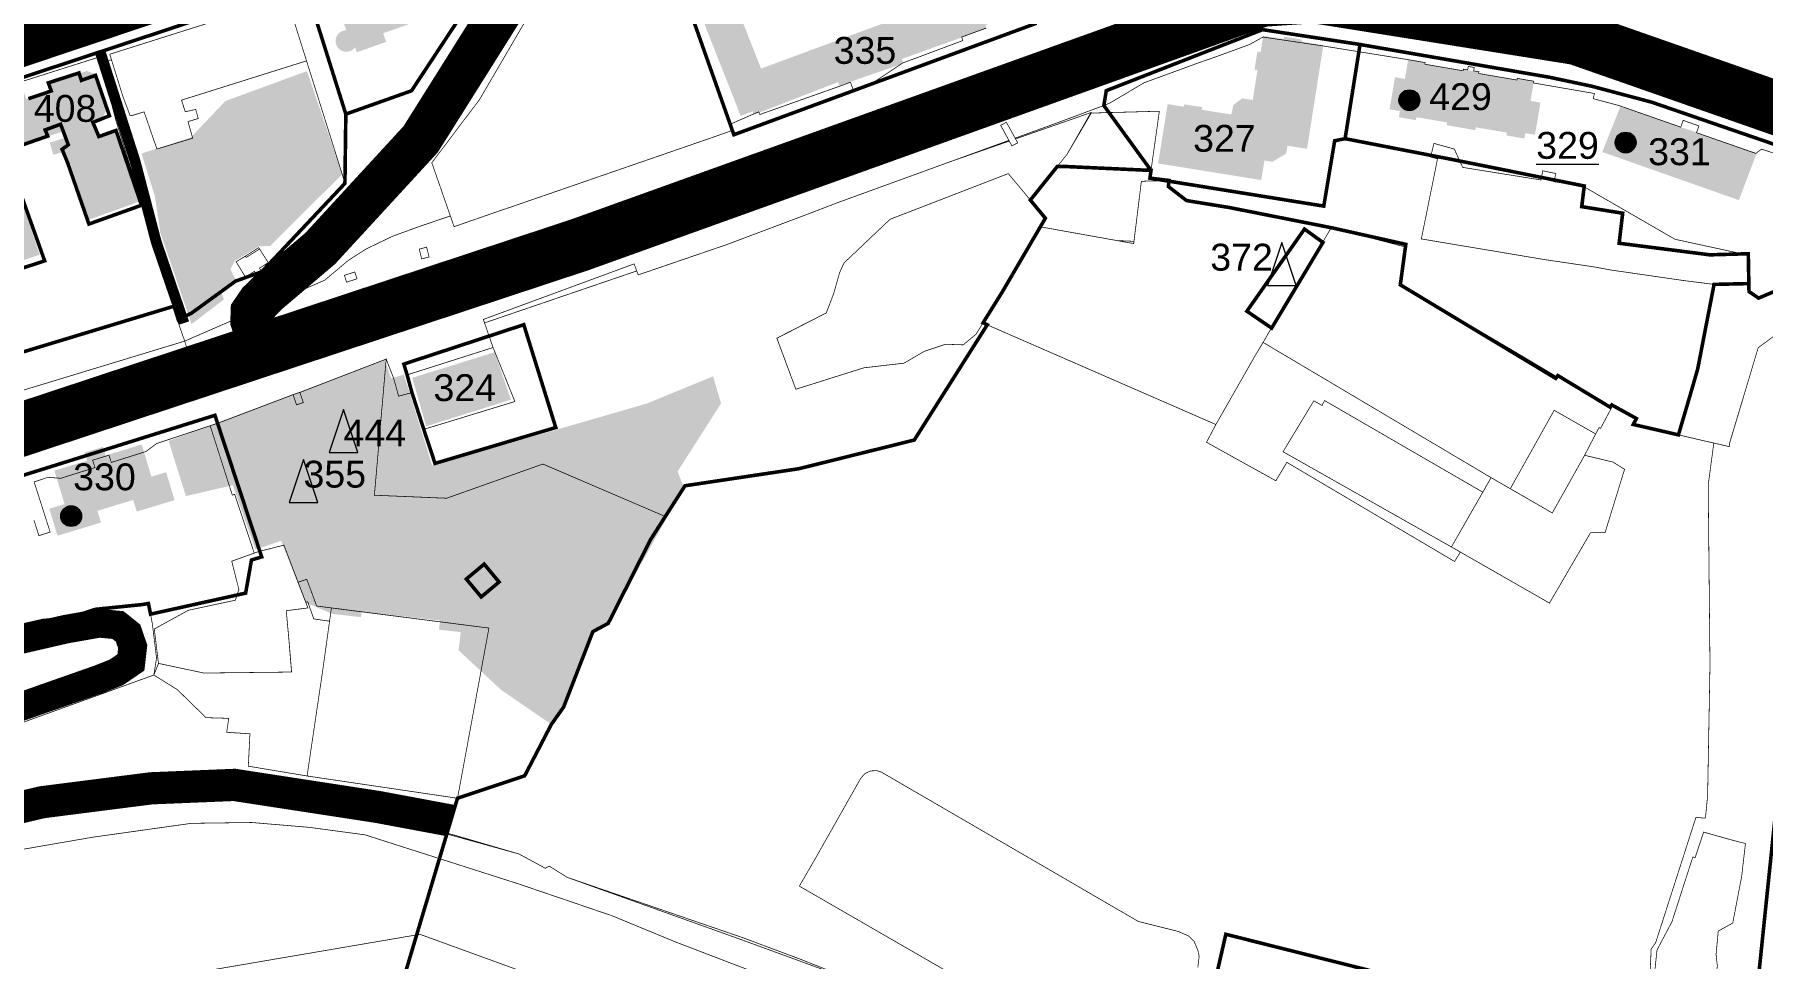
# Model space of a CAD drawing. Header units: millimetres. Extents: x 21689 to 31331, y 37531 to 43751.
# Drawn here: x 27575.8 to 28058.3, y 42110.8 to 42368.8 of the extents above; entities that cross this region are included whole.
import ezdxf

# ---------------------------------------------------------------- set-up
doc = ezdxf.new("R2010")
doc.units = ezdxf.units.MM
doc.linetypes.add('g5_084', pattern=[0.4, 0.2, -0.2])
doc.layers.add('0.1 ОКН', color=1, linetype='Continuous', lineweight=9, transparency=0.4)
doc.layers.add('00 Дороги', color=252, linetype='Continuous', lineweight=9, transparency=0.2)
doc.layers.add('0.16.3 - пешеходные пути', color=40, linetype='boundary')
for name, color, linetype, lineweight in [('00 границы ОКН', 1, 'Continuous', 40), ('00 номер ОКН', 7, 'Continuous', 15), ('00 Разраб границы', 5, 'g5_084', 50), ('CONTUR', 150, 'Continuous', 9)]:
    doc.layers.add(name, color=color, linetype=linetype, lineweight=lineweight)
doc.layers.add('00 Парки и скверы', color=114, linetype='Continuous', lineweight=9, true_color=0x00a945, transparency=0.5)
doc.styles.get("Standard").update_dxf_attribs({"font": 'arial.ttf'})
doc.linetypes.add('boundary', pattern='A,7,-3,[1,bnd.shx,S=1,R=0,X=0,Y=0],-3,3', length=16)

# ---------------------------------------------------------------- blocks, each defined once
blk = doc.blocks.new('участки все')
at = {"layer": 'CONTUR', "const_width": 0.2}
for points in [[(4896.35, 4462.19), (4868.14, 4472.99), (4850.26, 4480.37), (4824.25, 4489.23), (4781.35, 4502.94), (4765.83, 4505.03), (4749.7, 4506.39), (4732.89, 4506.16), (4727, 4505.33), (4722.75, 4504.74), (4705.37, 4502.29), (4669.61, 4496.1), (4613.92, 4477.94), (4501.71, 4453.39)], [(4501.97, 4462.2), (4614.12, 4488.99), (4630.57, 4493.63), (4637.67, 4496.09), (4639.28, 4492.11), (4665.86, 4501.19), (4689.29, 4507.72), (4710.18, 4511.1), (4736.76, 4513.63), (4756.81, 4512.58), (4782.34, 4508.15), (4805.34, 4502.87), (4824.33, 4497.6), (4831.72, 4493.6), (4832.78, 4494.22), (4837.83, 4491.06), (4886.78, 4473.54), (4911.29, 4464.57)], [(4798.63, 4751.82), (4606.93, 4688.37)], [(5191.16, 4687.78), (5171.3, 4694.46), (5169.71, 4693.24), (5153.15, 4699.04), (5153.81, 4700.93), (5149.4, 4702.48), (5148.74, 4700.59), (5131.47, 4706.63), (5124.28, 4708.54), (5124.65, 4709.99), (5107.63, 4712.92), (5107.7, 4713.41), (5103.07, 4714.21), (5102.98, 4713.75), (5092.29, 4715.58), (5092.36, 4716.05), (5090.91, 4716.3), (5091.07, 4717.25), (5089.42, 4717.54), (5089.25, 4716.59), (5088.05, 4716.79), (5087.96, 4716.33), (5077.31, 4718.16), (5077.38, 4718.62), (5072.78, 4719.41), (5061.73, 4721.19), (5048.67, 4723.3), (5032.08, 4725.75), (5028.26, 4723.64), (5018.62, 4720.12), (5014.45, 4718.68), (4998.87, 4712.98), (4989.43, 4707.38), (4987.65, 4706.63), (4972.96, 4701.17), (4962.88, 4697.52), (4960.44, 4701.95), (4958.83, 4701.11), (4961.13, 4696.89), (4912.85, 4679.33), (4905.22, 4676.39), (4882.27, 4667.76), (4857.63, 4659.33), (4856.49, 4662.4), (4814.39, 4646.89), (4817.1, 4639.04), (4793.11, 4631.4), (4794.45, 4626.46), (4790.73, 4625.45), (4789.37, 4630.36), (4787.26, 4635.81), (4763.18, 4626.52), (4761.28, 4625.9), (4742.7, 4618.83), (4739.61, 4617.7), (4723.1, 4612.2), (4720.14, 4609.98), (4710.5, 4606.95), (4709.86, 4608.99), (4705.3, 4607.57), (4705.95, 4605.52), (4696.39, 4602.52), (4692.75, 4602.78), (4688.96, 4601.5), (4693.43, 4587.5), (4690.28, 4586.49), (4688.93, 4590.78)], [(4681.98, 4618.23), (4733.04, 4634.4), (4731, 4640.83), (4770.13, 4657.86), (4776.66, 4663.36), (4781.58, 4666.52), (4788.97, 4670.09), (4796.38, 4672.8), (4805.18, 4675.79), (4806.22, 4672.79), (4819.77, 4677.51), (4820.58, 4677.76), (4877.86, 4697.54), (4883.92, 4699.68), (4883.32, 4701.4), (4890.38, 4704.5), (4891.3, 4704.86), (4891.59, 4704.12), (4913.94, 4712.04), (4916.89, 4713.13), (4917.75, 4710.78), (4922.52, 4712.54), (4931.52, 4718.53), (4936, 4720.18), (4948.29, 4724.79), (4947.94, 4725.74), (4954.77, 4728.26)], [(4954.77, 4728.26), (4947.94, 4725.74), (4948.29, 4724.79), (4936, 4720.18), (4931.52, 4718.53), (4922.52, 4712.54), (4917.75, 4710.78), (4916.89, 4713.13), (4913.94, 4712.04), (4891.59, 4704.12), (4891.3, 4704.86), (4890.38, 4704.5), (4883.31, 4701.4), (4881.43, 4706.76), (4868.96, 4743.34)], [(5179.03, 4645.36), (5170.37, 4639), (5162.41, 4612.44), (5162.26, 4611.37), (5157.97, 4612.36), (5156.4, 4600.62), (5156.9, 4550.46), (5156.24, 4513.9), (5155.63, 4507.61), (5152.97, 4507.81), (5141.73, 4472.82), (5140.47, 4471), (5139.32, 4444.66)], [(5141.05, 4460.73), (5142.1, 4470.74), (5146.3, 4478.73), (5152.11, 4496.77), (5152.75, 4496.56), (5155.13, 4503.71), (5160.07, 4502.31), (5164.34, 4501.13), (5166.8, 4500.52), (5165.73, 4491.23), (5163.25, 4478.3), (5159.21, 4476.07), (5158.6, 4469.55), (5158.79, 4467.75)], [(4688.89, 4509.06), (4709.77, 4512.3), (4737.11, 4514.45), (4756.96, 4513.05), (4782.2, 4508.57), (4805.51, 4503.09), (4824.33, 4497.6), (4831.72, 4493.6), (4832.78, 4494.22), (4837.83, 4491.06), (4886.61, 4474.3), (4902.41, 4468.4), (4931.3, 4456.99)], [(5139.32, 4444.66), (5140.47, 4471), (5141.73, 4472.82), (5152.97, 4507.81), (5155.63, 4507.61), (5156.24, 4513.9), (5156.9, 4550.46), (5156.4, 4600.62), (5157.97, 4612.36), (5135.49, 4617.56), (5136.36, 4619.22), (5129.47, 4623.01), (5129.06, 4622.47), (5129.44, 4622.26), (5126.36, 4616.47), (5125.94, 4616.7), (5124.98, 4614.91), (5121.89, 4608.94), (5129.8, 4607.06), (5133.05, 4605.03), (5127.6, 4587.34), (5123.54, 4587.32), (5112.08, 4567.67), (5087.2, 4581.91), (5085.58, 4579.28), (5038.75, 4606.97), (5035.67, 4601.84), (5016.31, 4612.57), (5017.32, 4614.48), (5018.93, 4617.54), (4961.46, 4642.6), (4955.09, 4645.38), (4934.71, 4613.2), (4902.52, 4605.2), (4902.52, 4605.2), (4870.69, 4600.43), (4861.09, 4585.42), (4849.27, 4562.01), (4844.97, 4559.69), (4836.81, 4538.62), (4833.38, 4533.79), (4825.92, 4519.42), (4807.18, 4513.16), (4764.98, 4519.41), (4755.61, 4520.97), (4748.76, 4522.11), (4749.22, 4531.17), (4742.73, 4531.58), (4743.11, 4534.25), (4743.28, 4535.48), (4736.96, 4535.67), (4728.94, 4543.49), (4722.39, 4547.58), (4677.5, 4531.33)], [(4677.26, 4559.57), (4691.3, 4562.76), (4698.48, 4563.48), (4706.09, 4565.93), (4719.11, 4567.25), (4720.88, 4567.55), (4721.47, 4564.59), (4721.96, 4561.9), (4721.96, 4561.9), (4723.14, 4552.29), (4722.39, 4547.58), (4677.5, 4531.33)], [(4959.81, 4455.61), (4902.63, 4488.62), (4907.28, 4496.66), (4919.78, 4518.75), (4920.95, 4520.07), (4920.95, 4520.07), (4922.54, 4520.8), (4924.31, 4520.86), (4925.48, 4520.49), (4942.64, 4510.52), (4955.7, 4502.93), (4974.24, 4492.16), (4988.15, 4484.06), (4997.31, 4478.74), (5001.29, 4477.75), (5008.34, 4475.99), (5011.36, 4474.68), (5012.9, 4473.1), (5013.94, 4470.59), (5014.27, 4469.03), (5013.89, 4465.95)], [(4959.81, 4455.61), (4902.63, 4488.62), (4907.28, 4496.66), (4919.78, 4518.75), (4920.95, 4520.07), (4920.95, 4520.07), (4922.54, 4520.8), (4924.31, 4520.86), (4925.48, 4520.49), (4942.64, 4510.52), (4955.7, 4502.93), (4974.24, 4492.16), (4988.15, 4484.06), (4997.31, 4478.74), (5001.29, 4477.75), (5008.34, 4475.99), (5011.36, 4474.68), (5012.9, 4473.1), (5013.94, 4470.59), (5014.27, 4469.03), (5013.89, 4465.95)], [(4384.48, 4423.48), (4591.43, 4468.42), (4591.33, 4469.06), (4611.38, 4473.96), (4635.36, 4483.44), (4669.61, 4496.1), (4705.37, 4502.29), (4732.89, 4506.16), (4749.7, 4506.39), (4765.83, 4505.03), (4781.35, 4502.94), (4824.25, 4489.23), (4850.26, 4480.37), (4868.14, 4472.99), (4896.35, 4462.19)], [(5097, 4366.02), (4796.69, 4475.16), (4386.91, 4405.08)], [(5097, 4366.02), (4796.69, 4475.16), (4386.91, 4405.08)]]:
    blk.add_lwpolyline(points, dxfattribs=at)
for points in [[(4800, 4690.66), (4813.32, 4708.29), (4835.05, 4745.51), (4838.02, 4737.01), (4847.47, 4740.34), (4844.49, 4748.82), (4858.5, 4753.93), (4863.31, 4741.97), (4868.95, 4743.33), (4881.43, 4706.75), (4883.92, 4699.68), (4877.86, 4697.54), (4820.58, 4677.76), (4819.77, 4677.51), (4806.22, 4672.79), (4800, 4690.66)], [(4710.09, 4720.95), (4759.51, 4736.59), (4765.02, 4719.1), (4730.14, 4708.14), (4731.14, 4704.88), (4734.07, 4705.53), (4734.78, 4703), (4731.92, 4702.14), (4733.23, 4697.5), (4723.24, 4694.48), (4719.66, 4704.86), (4716.82, 4703.98), (4715.77, 4703.78), (4713.76, 4709.12), (4710.55, 4719.42), (4710.09, 4720.95)], [(4606.93, 4688.37), (4706.61, 4720.01), (4707.06, 4718.44), (4710.34, 4707.98), (4711.86, 4702.22), (4728.03, 4650.6), (4727.64, 4650.48), (4676.88, 4635.08), (4676.29, 4636.88), (4670.21, 4651.98), (4667.34, 4660.82), (4647.01, 4654.57), (4646.74, 4655.23), (4643.11, 4653.79), (4642.71, 4654.88), (4635.31, 4674.1), (4613.23, 4667.24), (4606.93, 4688.37)], [(4745.35, 4662.98), (4747.92, 4664.55), (4751.66, 4666.94), (4751.91, 4666.56), (4754.32, 4662.76), (4756.33, 4664.66), (4757.32, 4665.62), (4766.29, 4674.86), (4775.75, 4684.89), (4774.71, 4688.31), (4765.02, 4719.1), (4730.11, 4708.13), (4731.14, 4704.88), (4734.07, 4705.53), (4734.78, 4703), (4731.92, 4702.14), (4732.75, 4699.22), (4733.23, 4697.5), (4723.24, 4694.48), (4722.65, 4696.18), (4719.66, 4704.86), (4716.82, 4703.98), (4715.77, 4703.78), (4713.76, 4709.12), (4710.55, 4719.42), (4707.06, 4718.44), (4710.34, 4707.98), (4711.86, 4702.22), (4729.19, 4646.9), (4732.82, 4648.59), (4745.22, 4657.59), (4747.97, 4658.72), (4745.35, 4662.98)], [(4804.15, 4596.95), (4831.01, 4606.5), (4865.2, 4591.84), (4870.69, 4600.43), (4902.52, 4605.2), (4934.71, 4613.2), (4953.02, 4642.11), (4955.09, 4645.38), (4953.94, 4645.96), (4951.97, 4642.78), (4948.37, 4639.78), (4943.48, 4639.96), (4937.45, 4637.94), (4931.87, 4634.68), (4920.62, 4633.37), (4901.65, 4627.39), (4896.34, 4641.62), (4910.15, 4648.71), (4912.23, 4654.15), (4913.86, 4659.95), (4915.1, 4662.66), (4927.95, 4674.85), (4960.97, 4687.62), (4967.13, 4680.23), (4974.64, 4689.58), (4977.39, 4693.02), (4984.02, 4704.65), (4973.89, 4701.11), (4963, 4697.31), (4963.6, 4696.21), (4961.98, 4695.35), (4961.24, 4696.7), (4945.41, 4691.17), (4912.85, 4679.33), (4905.22, 4676.39), (4882.27, 4667.76), (4857.63, 4659.33), (4857.22, 4660.43), (4814.72, 4645.92), (4817.1, 4639.04), (4823.2, 4623.96), (4797.76, 4616.19), (4794.45, 4626.46), (4790.73, 4625.45), (4789.37, 4630.36), (4787.26, 4635.81), (4783.97, 4597.79), (4804.15, 4596.95)], [(4984.14, 4704.52), (4988.8, 4704.65), (4992.63, 4704.75), (5003.15, 4705.04), (5000.92, 4689.2), (5000.82, 4688.5), (4996.69, 4688.69), (4995.35, 4688.75), (4977.5, 4689.57), (4974.64, 4689.58), (4977.39, 4693.02), (4984.14, 4704.52)], [(4958.83, 4701.11), (4960.44, 4701.95), (4963.6, 4696.21), (4961.98, 4695.35), (4958.83, 4701.11)], [(5077.5, 4675.27), (5076.3, 4669.37), (5111.16, 4663.53), (5124.16, 4661.62), (5129.22, 4660.69), (5149.66, 4657.73), (5158.05, 4656.67), (5167.75, 4656.9), (5167.65, 4664.82), (5147.14, 4669.27), (5121.46, 4684.1), (5113.31, 4685.36), (5113.86, 4687.63), (5110.21, 4688.4), (5109.71, 4685.84), (5087.84, 4689.35), (5085.5, 4694.48), (5079.82, 4696.05), (5078.89, 4692.26), (5080.82, 4691.75), (5077.5, 4675.27)], [(4974.64, 4689.58), (4977.5, 4689.57), (4995.35, 4688.75), (4996.69, 4688.69), (5000.82, 4688.5), (5000.52, 4686.35), (5005.83, 4685.7), (4998.13, 4685.47), (4996.06, 4668.7), (4991.32, 4668.91), (4969.92, 4672.75), (4971.33, 4675.17), (4967.13, 4680.23), (4971.89, 4686.15), (4974.64, 4689.58)], [(4901.65, 4627.39), (4920.62, 4633.37), (4931.87, 4634.68), (4937.45, 4637.94), (4943.48, 4639.96), (4948.37, 4639.78), (4951.97, 4642.78), (4953.94, 4645.96), (4959.39, 4654.72), (4968.47, 4670.28), (4969.92, 4672.75), (4971.33, 4675.17), (4967.13, 4680.23), (4960.97, 4687.62), (4927.95, 4674.85), (4915.1, 4662.66), (4913.86, 4659.95), (4912.23, 4654.15), (4910.15, 4648.71), (4896.34, 4641.66), (4901.65, 4627.39)], [(4953.94, 4645.96), (4955.09, 4645.38), (4961.46, 4642.6), (5018.93, 4617.54), (5029.99, 4636.94), (5032.11, 4640.47), (5034.55, 4644.69), (5051.16, 4672.5), (5022.63, 4678.16), (5010.74, 4680.08), (5005.68, 4683.99), (5005.83, 4685.7), (4998.13, 4685.47), (4995.99, 4668.07), (4969.92, 4672.75), (4968.47, 4670.28), (4959.39, 4654.72), (4953.94, 4645.96)], [(5158.05, 4656.67), (5167.75, 4656.9), (5167.8, 4654.66), (5170.48, 4652.85), (5175.21, 4654.83), (5204.09, 4676.89), (5214.13, 4674.49), (5218.18, 4672.73), (5215.89, 4671.23), (5198.55, 4659.46), (5179.03, 4645.36), (5170.37, 4639), (5162.4, 4612.44), (5162.26, 4611.37), (5157.97, 4612.36), (5148.09, 4614.65), (5151.31, 4625.58), (5153.45, 4632.98), (5158.05, 4656.67)], [(5051.16, 4672.5), (5034.55, 4644.69), (5032.11, 4640.47), (5095.78, 4602.7), (5101.14, 4599.61), (5113.39, 4621.51), (5124.98, 4614.91), (5125.94, 4616.7), (5126.36, 4616.47), (5129.44, 4622.26), (5129.06, 4622.47), (5126.71, 4623.77), (5113.85, 4631.06), (5101, 4638.72), (5070.46, 4656.7), (5071.87, 4667.13), (5051.16, 4672.5)], [(4745.35, 4662.98), (4747.92, 4664.55), (4748.17, 4664.19), (4751.91, 4666.56), (4754.32, 4662.76), (4751.88, 4661.21), (4752.5, 4660.19), (4751.11, 4659.32), (4750.48, 4660.32), (4747.97, 4658.72), (4745.35, 4662.98)], [(4796.49, 4666.51), (4798.54, 4667.07), (4798.77, 4666.18), (4799.02, 4665.21), (4799.25, 4664.35), (4797.18, 4663.79), (4796.96, 4664.65), (4796.71, 4665.62), (4796.49, 4666.51)], [(4796.49, 4666.51), (4798.54, 4667.07), (4798.77, 4666.18), (4799.02, 4665.21), (4799.25, 4664.35), (4797.18, 4663.79), (4796.96, 4664.65), (4796.71, 4665.62), (4796.49, 4666.51)], [(4779.11, 4658.24), (4776.2, 4657.3), (4775.6, 4659.21), (4778.5, 4660.14), (4779.11, 4658.24)], [(4775.6, 4659.21), (4778.5, 4660.14), (4779.11, 4658.24), (4776.2, 4657.3), (4775.6, 4659.21)], [(4679.92, 4625.3), (4679.74, 4625.89), (4676.88, 4635.08), (4727.64, 4650.48), (4731, 4640.83), (4679.92, 4625.3)], [(4731, 4640.83), (4733.04, 4634.4), (4681.98, 4618.23), (4679.92, 4625.3), (4731, 4640.83)], [(5018.93, 4617.54), (5029.99, 4636.94), (5032.11, 4640.47), (5095.78, 4602.7), (5093.47, 4598.64), (5049.28, 4624.23), (5048.57, 4622.86), (5046.28, 4624.16), (5037.69, 4609.94), (5084.7, 4583.34), (5087.2, 4581.92), (5085.58, 4579.28), (5038.75, 4606.97), (5035.67, 4601.84), (5016.31, 4612.57), (5017.32, 4614.48), (5018.93, 4617.54)], [(4761.28, 4625.89), (4742.7, 4618.83), (4739.61, 4617.7), (4738.11, 4617.2), (4744.29, 4597.83), (4744.96, 4598.04), (4750.41, 4581.62), (4751.47, 4582.01), (4758.7, 4583.85), (4762.66, 4573.51), (4765.08, 4574.32), (4767.85, 4566.85), (4815.95, 4560.69), (4807.18, 4513.16), (4825.92, 4519.42), (4833.38, 4533.79), (4836.81, 4538.62), (4844.97, 4559.69), (4849.27, 4562.01), (4861.09, 4585.42), (4865.2, 4591.84), (4831.01, 4606.5), (4804.15, 4596.95), (4783.97, 4597.79), (4787.26, 4635.81), (4763.18, 4626.51), (4764.11, 4623.66), (4762.21, 4623.04), (4761.28, 4625.89)], [(4761.28, 4625.9), (4763.18, 4626.52), (4764.11, 4623.66), (4762.21, 4623.04), (4761.28, 4625.9)], [(5037.69, 4609.94), (5046.28, 4624.16), (5048.57, 4622.86), (5049.28, 4624.23), (5093.47, 4598.64), (5084.7, 4583.34), (5037.69, 4609.94)], [(5121.89, 4608.94), (5112.87, 4592.84), (5101.14, 4599.61), (5113.39, 4621.51), (5124.98, 4614.91), (5121.89, 4608.94)], [(5084.7, 4583.34), (5095.78, 4602.7), (5112.87, 4592.84), (5121.89, 4608.94), (5129.8, 4607.06), (5133.05, 4605.03), (5127.6, 4587.34), (5123.54, 4587.32), (5112.08, 4567.67), (5084.7, 4583.34)], [(4760.06, 4557.78), (4760.84, 4548.41), (4736.36, 4548.13), (4723.68, 4550.82), (4722.51, 4560.43), (4731.99, 4565.65), (4745.15, 4568.47), (4746.12, 4571.5), (4744.14, 4579.36), (4751.47, 4582.01), (4758.7, 4583.85), (4765.4, 4566.31), (4759.36, 4565.54), (4760.06, 4557.78)], [(4762.66, 4573.51), (4764.8, 4567.9), (4765.36, 4568.01), (4767.05, 4563.25), (4771.45, 4562.61), (4771.97, 4566.31), (4767.85, 4566.85), (4765.08, 4574.32), (4762.66, 4573.51)], [(4764.8, 4567.9), (4765.35, 4568.01), (4767.05, 4563.25), (4771.45, 4562.61), (4769.6, 4549.31), (4765.17, 4519.38), (4764.98, 4519.41), (4755.61, 4520.97), (4748.76, 4522.11), (4749.22, 4531.17), (4742.73, 4531.58), (4743.11, 4534.25), (4743.28, 4535.48), (4736.96, 4535.67), (4728.95, 4543.49), (4722.39, 4547.58), (4723.68, 4550.82), (4736.36, 4548.13), (4760.85, 4548.41), (4760.07, 4557.78), (4759.36, 4565.54), (4765.4, 4566.31), (4764.8, 4567.9)], [(4771.45, 4562.61), (4771.97, 4566.31), (4815.95, 4560.69), (4807.18, 4513.16), (4765.17, 4519.38), (4769.6, 4549.31), (4771.45, 4562.61)], [(5155.13, 4503.71), (5160.07, 4502.31), (5164.34, 4501.13), (5166.8, 4500.52), (5165.73, 4491.23), (5163.25, 4478.3), (5159.21, 4476.07), (5158.6, 4469.55), (5158.79, 4467.75), (5158.95, 4466.49), (5157.38, 4446.15), (5148.71, 4440.89), (5147.02, 4441.03), (5142.17, 4441.35), (5138.92, 4441.59), (5139.32, 4444.48), (5139.32, 4444.66), (5141.05, 4460.73), (5142.1, 4470.74), (5146.3, 4478.73), (5152.11, 4496.77), (5152.75, 4496.56), (5155.13, 4503.71)]]:
    blk.add_lwpolyline(points, close=True, dxfattribs=at)

msp = doc.modelspace()

# ---------------------------------------------------------------- hatches: boundary and pattern name
at = {"layer": '0.1 ОКН', "transparency": 33554585}
h = msp.add_hatch(color=1, dxfattribs=at)
h.dxf.hatch_style = 1
h.paths.add_polyline_path([(27813.68, 42372.25), (27813.22, 42373.92), (27817.14, 42375.19), (27817.61, 42373.76), (27832.52, 42379.18), (27827.16, 42392.92), (27825.49, 42392.27), (27824.32, 42395.51), (27825.77, 42396.04), (27823.28, 42402.21), (27833.44, 42406.19), (27842.51, 42382.92), (27844.74, 42377.42), (27844, 42377.16), (27845.56, 42373.05), (27841.34, 42371.49), (27841.72, 42370.5), (27818, 42362.02), (27818.41, 42360.76), (27800.59, 42354.54), (27800.2, 42355.54), (27776.65, 42346.41), (27776.29, 42347.36), (27773, 42346.08), (27758.93, 42381.78), (27768.82, 42385.21), (27772.06, 42376.43), (27773.35, 42376.77), (27774.63, 42373.5), (27773.3, 42372.98), (27778.68, 42359.31)])
h = msp.add_hatch(color=1, dxfattribs=at)
h.dxf.hatch_style = 1
edge = h.paths.add_edge_path()
edge.add_line((27660.19, 42377.56), (27662.87, 42370))
edge.add_arc((27662.89, 42367), 3, 90.3908, 324.3183)
edge.add_line((27665.33, 42365.26), (27665.82, 42363.86))
edge.add_line((27665.82, 42363.86), (27670.21, 42365.41))
edge.add_line((27670.21, 42365.41), (27674, 42366.76))
edge.add_line((27674, 42366.76), (27673.15, 42369.16))
edge.add_line((27673.15, 42369.16), (27687.73, 42374.34))
edge.add_line((27687.73, 42374.34), (27683.63, 42385.88))
edge.add_line((27683.63, 42385.88), (27660.19, 42377.56))
h = msp.add_hatch(color=1, dxfattribs=at)
h.dxf.hatch_style = 1
h.paths.add_polyline_path([(27915.98, 42350.54), (27917.29, 42358.89), (27916.48, 42359.02), (27917.27, 42364.06), (27918.17, 42363.92), (27918.88, 42368.46), (27924.61, 42367.57), (27924.71, 42368.23), (27929.68, 42367.43), (27929.58, 42366.79), (27935.68, 42365.83), (27931.14, 42336.89), (27925.68, 42337.75), (27925.34, 42335.61), (27921.51, 42333.27), (27919.24, 42333.63), (27918.36, 42328.17), (27889.55, 42332.81), (27892.22, 42349.39), (27896.77, 42348.65), (27896.88, 42349.32), (27901.85, 42348.52), (27901.73, 42347.81), (27910.01, 42346.48), (27910.54, 42349.12), (27913, 42351)])
h = msp.add_hatch(color=1, dxfattribs=at)
h.dxf.hatch_style = 1
h.paths.add_polyline_path([(27959.38, 42361.82), (27964.17, 42361.01), (27964.08, 42360.48), (27974.71, 42358.67), (27974.78, 42359.1), (27979.02, 42358.38), (27978.94, 42357.95), (27989.64, 42356.12), (27989.72, 42356.55), (27994.48, 42355.74), (27993.55, 42350.27), (27996.32, 42349.8), (27994.78, 42340.81), (27992.08, 42341.27), (27991.82, 42339.78), (27986.8, 42340.64), (27986.93, 42341.42), (27978.27, 42342.9), (27978.13, 42342.12), (27970.14, 42343.48), (27970.26, 42344.27), (27961.68, 42345.73), (27961.54, 42344.9), (27956.78, 42345.71), (27957.08, 42347.44), (27954.18, 42347.93), (27955.71, 42356.89), (27958.46, 42356.42)])
h = msp.add_hatch(color=222, dxfattribs=at)
h.dxf.hatch_style = 1
h.paths.add_polyline_path([(27531.41, 42325.79), (27540.06, 42301.25), (27533.22, 42299.03), (27533.68, 42297.63), (27529.79, 42296.37), (27521.16, 42321.16), (27520.5, 42320.94), (27521.72, 42317.1), (27500.79, 42309.4), (27495.2, 42326.93), (27549.07, 42344.73), (27548.27, 42347.13), (27552.91, 42348.68), (27553.69, 42346.35), (27558.46, 42347.94), (27572.64, 42353.49), (27573.46, 42350.77), (27580.17, 42352.88), (27579.17, 42355.78), (27587.69, 42358.4), (27587.75, 42357.78), (27590.44, 42358.63), (27593.13, 42357.62), (27593.38, 42356.84), (27596.21, 42348.1), (27594.62, 42345.41), (27592.16, 42344.62), (27593.69, 42339.9), (27598.67, 42341.51), (27605.08, 42322.16), (27590.39, 42316.86), (27589.36, 42319.97), (27589.96, 42320.2), (27585.83, 42332.67), (27585.33, 42332.48), (27584.06, 42336.07), (27581.04, 42335.25), (27580.1, 42338.64), (27584.57, 42340.03), (27584.08, 42341.83), (27564.04, 42335.46), (27564.41, 42334.36), (27567.86, 42335.51), (27577.27, 42307.33), (27556.45, 42300.42), (27547.04, 42328.48), (27548.98, 42329.13), (27548.22, 42331.4)])
at = {"layer": '0.1 ОКН', "transparency": 33554687}
h = msp.add_hatch(color=2, dxfattribs=at)
h.dxf.hatch_style = 1
edge = h.paths.add_edge_path()
edge.add_arc((27959.71, 42350.46), 2.91, 0, 360)
at = {"layer": '0.1 ОКН', "transparency": 33554585}
h = msp.add_hatch(color=1, dxfattribs=at)
h.dxf.hatch_style = 1
h.paths.add_polyline_path([(28013.57, 42336.01), (28051.73, 42322.56), (28056.69, 42335.74), (28018.63, 42348.73)])
at = {"layer": '0.1 ОКН', "transparency": 33554687}
h = msp.add_hatch(color=2, dxfattribs=at)
h.dxf.hatch_style = 1
edge = h.paths.add_edge_path()
edge.add_arc((28020.09, 42338.64), 2.91, 0, 360)
at = {"layer": '0.1 ОКН', "transparency": 33554585}
h = msp.add_hatch(color=1, dxfattribs=at)
h.dxf.hatch_style = 1
h.paths.add_polyline_path([(27704.27, 42280.09), (27708.85, 42266.83), (27685.18, 42259.4), (27681.28, 42272.93)])
h = msp.add_hatch(color=1, dxfattribs=at)
h.dxf.hatch_style = 1
h.paths.add_polyline_path([(27662.13, 42264.12), (27658.13, 42252.12), (27666.13, 42252.12)])
h = msp.add_hatch(color=1, dxfattribs=at)
h.dxf.hatch_style = 1
h.paths.add_polyline_path([(27581.35, 42247.03), (27590.51, 42249.81), (27589.82, 42252.09), (27594.95, 42253.65), (27595.68, 42251.25), (27605.74, 42254.31), (27608.47, 42245.34), (27612.57, 42246.58), (27614.94, 42238.79), (27604.37, 42235.58), (27603.38, 42238.83), (27593.39, 42235.8), (27594.39, 42232.53), (27582.22, 42228.83), (27579.93, 42236.38), (27584.21, 42237.68)])
h = msp.add_hatch(color=1, dxfattribs=at)
h.dxf.hatch_style = 1
h.paths.add_polyline_path([(27650.94, 42250.15), (27646.94, 42238.15), (27654.94, 42238.15)])
at = {"layer": '0.1 ОКН', "transparency": 33554687}
h = msp.add_hatch(color=2, dxfattribs=at)
h.dxf.hatch_style = 1
edge = h.paths.add_edge_path()
edge.add_arc((27586.05, 42234.32), 2.91, 0, 360)
at = {"layer": '00 Парки и скверы'}
h = msp.add_hatch(color=256, dxfattribs=at)
h.dxf.hatch_style = 1
h.paths.add_polyline_path([(27619.45, 42340.07), (27605.68, 42335.57), (27609.4, 42323.72), (27610.96, 42313.47), (27619.66, 42287.93), (27628.73, 42294.86), (27627.62, 42297.53), (27632.03, 42300.2), (27630.53, 42303.3), (27631.78, 42305.6), (27638.41, 42309.63), (27641.69, 42309.81), (27661.71, 42329.8), (27651.9, 42358.6), (27629.1, 42350.23)])
h = msp.add_hatch(color=256, dxfattribs=at)
h.dxf.hatch_style = 1
h.paths.add_polyline_path([(27746.79, 42265.76), (27686.88, 42248.41), (27678.96, 42273.85), (27675.43, 42272.78), (27673.64, 42277.91), (27613.25, 42255.32), (27618.09, 42239.91), (27631.17, 42242.95), (27637.52, 42224.97), (27644.68, 42227.42), (27651.39, 42210.23), (27659.01, 42207), (27666.97, 42206.09), (27667.15, 42207.65), (27689.05, 42205.15), (27688.76, 42202.6), (27694.81, 42201.91), (27694.22, 42196.83), (27706.15, 42185.75), (27720.13, 42176.15), (27723.55, 42180.98), (27731.72, 42202.05), (27736.01, 42204.37), (27757.09, 42242.43), (27755.39, 42246.8), (27767.52, 42265.8), (27765.28, 42273.36)])

# ---------------------------------------------------------------- linework, layer by layer
at = {"layer": '0.1 ОКН', "color": 1}
for points in [[(27924.13, 42310.75), (27920.13, 42298.75), (27928.13, 42298.75)], [(27662.13, 42264.12), (27658.13, 42252.12), (27666.13, 42252.12)], [(27650.94, 42250.15), (27646.94, 42238.15), (27654.94, 42238.15)]]:
    msp.add_lwpolyline(points, close=True, dxfattribs=at)
at = {"layer": '0.1 ОКН', "color": 7, "transparency": 33554687}
for centre in [(27959.71, 42350.46), (28020.09, 42338.64), (27586.05, 42234.32)]:
    msp.add_circle(centre, 2.91, dxfattribs=at)
at = {"layer": '0.16.3 - пешеходные пути', "color": 40, "true_color": 0xf8d731, "transparency": 33554687, "const_width": 3, "flags": 128}
msp.add_lwpolyline([(27594.14, 42363.98), (27603.9, 42333.41), (27609.78, 42310.94), (27617.55, 42288.23)], dxfattribs=at)
at = {"layer": '00 границы ОКН', "const_width": 1}
for points in [[(27945.93, 42366.03), (27941.76, 42339.73), (27971.28, 42333.99), (28008.54, 42326.52), (28007.84, 42320.75), (28019.27, 42318.91), (28018.28, 42310.52), (28043.59, 42307.29), (28054.34, 42307.59), (28054.5, 42299.26), (28054.54, 42297.02), (28057.22, 42295.21), (28061.95, 42297.19), (28090.83, 42319.25), (28094.5, 42325.03), (28095.05, 42326.62), (28027.35, 42349.93), (28010.63, 42354.38), (27998.84, 42356.88), (27945.93, 42366.03)], [(27626.19, 42262.47), (27639.25, 42222.93), (27636.4, 42222.06), (27634.76, 42212.81), (27608.22, 42206.94), (27607.63, 42209.91), (27605.85, 42209.61), (27592.83, 42208.29), (27585.22, 42205.84), (27578.04, 42205.12), (27564, 42201.93), (27553.75, 42201.59), (27546.48, 42203.75), (27545.15, 42204.25), (27541.43, 42205.63), (27536.9, 42207.71), (27534.36, 42209.04), (27533.55, 42209.59), (27530.52, 42212.06), (27526.93, 42216.14), (27523.47, 42225.02), (27525.49, 42230.96), (27626.19, 42262.47)]]:
    msp.add_lwpolyline(points, close=True, dxfattribs=at)
for points in [[(27558.28, 42298.96), (27578.65, 42305.6), (27567.71, 42336.34), (27579.51, 42340.45), (27578.79, 42342.18), (27583.11, 42343.76), (27585.24, 42338.01), (27583.52, 42336.77), (27585.21, 42332.58), (27591, 42315.89), (27605.69, 42321.14), (27598.57, 42342.03), (27593.79, 42340.32), (27592.11, 42344.28), (27592.11, 42344.28), (27596.74, 42346.13), (27592.85, 42357.41), (27588.89, 42356.02), (27588.23, 42358.09), (27579.67, 42355.31), (27580.5, 42353.05), (27574.1, 42350.88)], [(27921.25, 42286.82), (27935.58, 42310.75), (27930.42, 42314.48), (27914.34, 42291.55), (27921.25, 42286.82)], [(28021.65, 42066.09), (28022.55, 42075.39), (28030.7, 42078.44), (28042.72, 42077.21), (28042.82, 42078.21), (28054.24, 42077.04), (28065.16, 42182.46)], [(27899.91, 42080.13), (27905.91, 42106.37), (27908.46, 42117.53), (27924.6, 42113.47), (27953.96, 42106.08), (27986.69, 42097.85), (27984.87, 42089.91), (27978.58, 42062.47), (27951.47, 42066.73), (27909.04, 42073.56), (27898.99, 42076.11), (27899.91, 42080.13)]]:
    msp.add_lwpolyline(points, dxfattribs=at)
at = {"layer": '00 границы ОКН', "color": 6, "lineweight": 60, "const_width": 1}
msp.add_lwpolyline([(28061.95, 42297.19), (28057.22, 42295.21), (28054.54, 42297.02), (28054.5, 42299.26), (28044.79, 42299.03), (28040.2, 42275.34), (28038.06, 42267.94), (28034.84, 42257.01), (28022.23, 42259.92), (28023.11, 42261.58), (28016.22, 42265.37), (28015.75, 42264.75), (28001.18, 42273.56), (28000.57, 42272.79), (27957.18, 42298.91), (27958.71, 42310.22), (27938.02, 42314.84), (27909.38, 42320.51), (27897.49, 42322.44), (27892.43, 42326.35), (27892.58, 42328.06), (27887.27, 42328.71), (27887.57, 42330.86), (27883.43, 42331.05), (27882.09, 42331.11), (27864.24, 42331.93), (27861.38, 42331.94), (27858.63, 42328.51), (27853.87, 42322.58), (27858.07, 42317.53), (27856.67, 42315.11), (27855.22, 42312.64), (27846.13, 42297.08), (27840.69, 42288.32), (27841.84, 42287.74), (27821.46, 42255.56), (27789.26, 42247.56), (27757.44, 42242.79), (27747.84, 42227.78), (27736.01, 42204.37), (27731.72, 42202.05), (27723.55, 42180.98), (27720.13, 42176.15), (27712.67, 42161.78), (27693.92, 42155.52), (27673.24, 42086.3)], dxfattribs=at)
at = {"layer": '00 Дороги', "lineweight": 9}
for points, const_width in [([(26101.4, 42452.9), (26450.08, 42361.4), (26477.25, 42358.65), (26916.67, 42241.41), (27209.67, 42163.19), (27248.19, 42163.46), (27338.92, 42181.38), (27728.05, 42310.08), (27918.42, 42378.46), (27933.18, 42379.47), (28006.41, 42367.8), (28286.21, 42269.93), (28397.4, 42183.6), (28415.85, 42173.45), (28479.19, 42149.61), (28700.42, 42082.61), (28922.82, 42018.07), (28993.36, 42002.36), (29175.45, 42002.36), (29258.56, 41994.54), (29507.76, 41985.48)], 15), ([(27636.82, 42287.78), (27636.49, 42288.79), (27636.58, 42291.4), (27638.49, 42294.19), (27641.01, 42296.68), (27655.57, 42309.04), (27683.64, 42339.56), (27706.1, 42375.31), (27721.95, 42405.34), (27724.88, 42412.65), (27724.07, 42414.79)], 12), ([(27219.59, 42170.27), (27223, 42211), (27225, 42233.87), (27232.85, 42250.51), (27254.07, 42265.46), (27287.31, 42276), (27398.31, 42309.45), (27507.66, 42344.21), (27619.1, 42381.55), (27660.98, 42395.82), (27683.65, 42403.26), (27684.82, 42406.58)], 12), ([(27564, 42197.99), (27584.4, 42202.71), (27593.91, 42204.39), (27599.13, 42203.89), (27601.93, 42201.65), (27603.23, 42197.86), (27602.73, 42193.45), (27598.63, 42190.66), (27593.72, 42188.73), (27577.97, 42183.2), (27564.92, 42178.59)], 8), ([(27018.67, 42036.21), (27032.23, 42036.78), (27067.68, 42041.32), (27166.29, 42060.02), (27253.74, 42078.52), (27352.39, 42099.45), (27458.63, 42123.9), (27524.09, 42141.85), (27578.02, 42154.42), (27608.42, 42158.3), (27631.62, 42159.25), (27671.68, 42153.09), (27692.08, 42149.28)], 9)]:
    msp.add_lwpolyline(points, dxfattribs=dict(at, const_width=const_width))
at = {"layer": '00 Разраб границы', "ltscale": 5, "const_width": 1}
for points in [[(27771.1, 42340.83), (27804.5, 42353.14), (27809.27, 42354.9), (27855.12, 42371.8), (27847.56, 42391.68), (27839.82, 42411.76), (27817.88, 42403.75), (27821.27, 42394.53), (27780.19, 42379.4), (27776.69, 42377.91), (27771.82, 42389.82), (27755.84, 42383.98), (27770.67, 42342.04), (27771.1, 42340.83)], [(27771.1, 42340.83), (27804.5, 42353.14), (27809.27, 42354.9), (27855.12, 42371.8), (27847.56, 42391.68), (27839.82, 42411.76), (27817.88, 42403.75), (27821.27, 42394.53), (27780.19, 42379.4), (27776.69, 42377.91), (27771.82, 42389.82), (27755.84, 42383.98), (27770.67, 42342.04), (27771.1, 42340.83)], [(27651, 42383.85), (27662.74, 42346.59), (27681.08, 42353.1), (27697.78, 42378.43), (27690.89, 42397.05), (27651, 42383.85)], [(27651, 42383.85), (27662.74, 42346.59), (27681.08, 42353.1), (27697.78, 42378.43), (27690.89, 42397.05), (27651, 42383.85)], [(27945.93, 42366.04), (27918.72, 42370.18), (27875.08, 42353.14), (27874.4, 42348.99), (27887.57, 42330.86), (27887.27, 42328.71), (27935.81, 42320.9), (27936.23, 42323.42), (27938.85, 42339.14), (27941.76, 42339.73), (27945.93, 42366.03)], [(27678.94, 42276.78), (27712.43, 42287.78), (27721.36, 42259.06), (27687.64, 42249.04), (27684.51, 42258.55), (27681.2, 42268.82), (27679.85, 42273.76), (27678.94, 42276.78)], [(27678.94, 42276.78), (27712.43, 42287.78), (27721.36, 42259.06), (27687.64, 42249.04), (27684.51, 42258.55), (27681.2, 42268.82), (27679.85, 42273.76), (27678.94, 42276.78)], [(27696.38, 42216.74), (27700.54, 42211.75), (27705.53, 42215.91), (27701.37, 42220.91), (27696.38, 42216.74)], [(27696.38, 42216.74), (27700.54, 42211.75), (27705.53, 42215.91), (27701.37, 42220.91), (27696.38, 42216.74)]]:
    msp.add_lwpolyline(points, dxfattribs=at)
at = {"layer": '00 Разраб границы', "const_width": 1}
msp.add_lwpolyline([(27488.61, 42329.2), (27493.67, 42330.73), (27651.3, 42382.9), (27662.74, 42346.59), (27662.49, 42327.24), (27639.24, 42302.55), (27631.96, 42299.95), (27619.57, 42290.95), (27615.94, 42289.26), (27614.78, 42292.95), (27563.7, 42277.46), (27561.8, 42282.32), (27558.81, 42289.73), (27537.42, 42283.46), (27538.02, 42281.46), (27527.34, 42278.04), (27524.64, 42285.51), (27521.99, 42294.45), (27521.99, 42294.45), (27515.64, 42292.81), (27506.23, 42295.15), (27502.06, 42305.2), (27497.02, 42303.75), (27496.2, 42306.24)], close=True, dxfattribs=at)
at = {"layer": '00 Разраб границы', "ltscale": 5, "const_width": 1}
msp.add_lwpolyline([(27945.93, 42366.04), (27918.72, 42370.18), (27875.08, 42353.14), (27874.4, 42348.99), (27887.57, 42330.86), (27887.27, 42328.71), (27935.81, 42320.9), (27936.23, 42323.42), (27938.85, 42339.14), (27941.76, 42339.73), (27945.93, 42366.03)], close=True, dxfattribs=at)

# ---------------------------------------------------------------- block references
at = {"layer": 'CONTUR'}
msp.add_blockref('участки все', (22886.75, 37642.36), dxfattribs=at)

# ---------------------------------------------------------------- texts
at = {"layer": '00 номер ОКН', "color": 4, "char_height": 7.5, "attachment_point": 1}
for s, width, insert in [('{\\C7;335}', 7.5, (27798.96, 42368.13)), ('{\\C7;408}', 7.5, (27575.61, 42351.93)), ('{\\C7;429}', 7.5, (27965.25, 42355.21)), ('{\\C7;327}', 7.5, (27899.32, 42343.57)), ('{\\L\\C1;329}', 7.5, (27995.14, 42341.6)), ('{\\C7;331}', 7.5, (28026.38, 42339.83)), ('{\\C7;372}', 4.7915, (27904.11, 42310.38)), ('{\\C7;324}', 7.5, (27687.21, 42273.94)), ('{\\C7;444}', 4.7915, (27662.1, 42261.28)), ('{\\C7;330}', 7.5, (27586.61, 42249.03)), ('{\\C7;355}', 4.7915, (27650.91, 42249.78))]:
    msp.add_mtext_dynamic_manual_height_columns(s, width=width, gutter_width=12.5, heights=[0], dxfattribs=dict(at, insert=insert))

doc.saveas('drawing.dxf')
